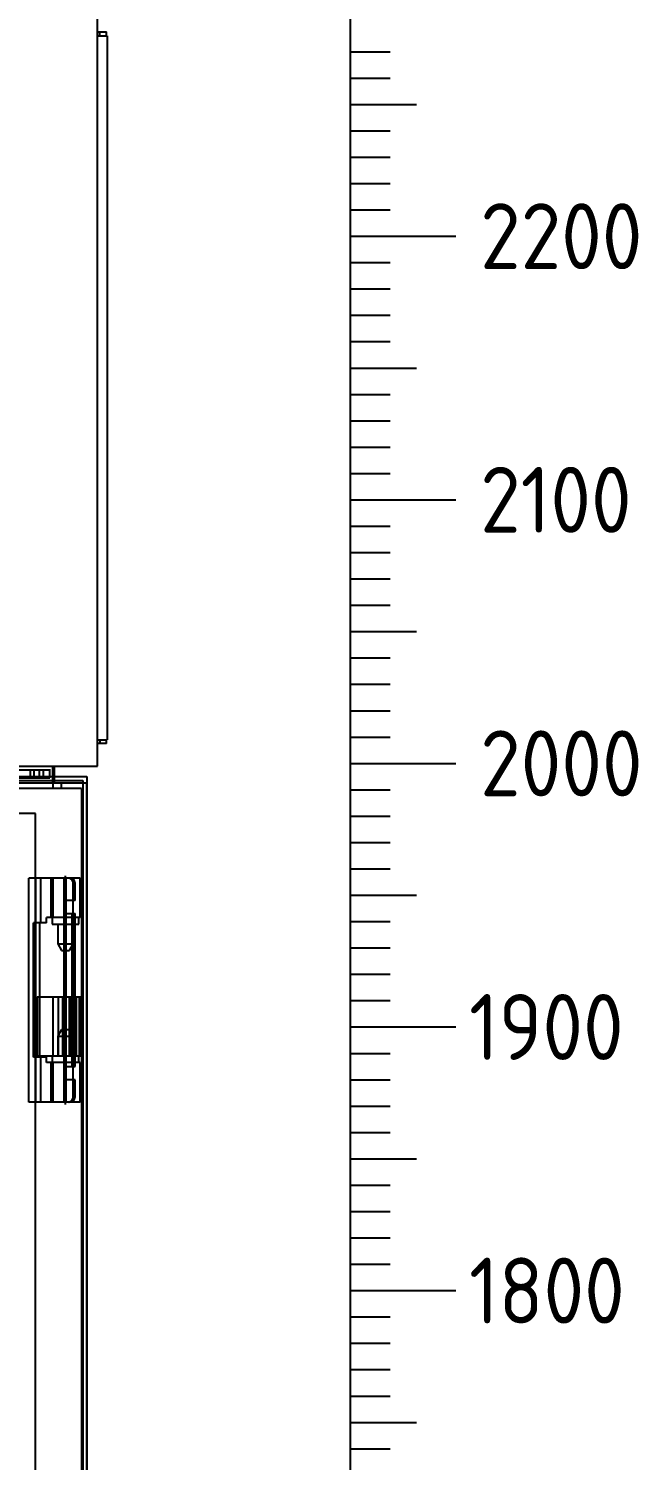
# Model space of a CAD drawing. Header units: millimetres. Extents: x 37984 to 70752, y 14140 to 37584.
# Drawn here: x 39980 to 40211, y 32504 to 33048 of the extents above; entities that cross this region are included whole.
import ezdxf
from ezdxf.enums import TextEntityAlignment as Align

# ---------------------------------------------------------------- set-up
doc = ezdxf.new("R2010")
doc.units = ezdxf.units.MM
doc.set_wipeout_variables(frame=1)
doc.layers.add('! NO PLOT !', color=7, linetype='Continuous', true_color=0xff75dd, plot=False)
doc.layers.add('000-PI-ORMAR', color=2, linetype='Continuous')
doc.styles.add('PI0', font='isocpeur.ttf', dxfattribs={"width": 0.9})

# ---------------------------------------------------------------- blocks, each defined once
blk = doc.blocks.new('SE_krov_300mm')
at = {"layer": '000-PI-ORMAR'}
for p, q in [((507, 6.5), (507, 293.5)), ((507, 285), (510.5, 285)), ((507, 283.5), (510.75, 283.5)), ((508, 283.5), (508, 285)), ((510.5, 283.5), (510.5, 285)), ((510.75, 283.5), (510.75, 16.5)), ((507, 16.5), (510.75, 16.5)), ((508, 16.5), (508, 15)), ((510.5, 15), (510.5, 16.5)), ((510.5, 15), (507, 15)), ((-485, 6.5), (507, 6.5)), ((490, 6.5), (490, 0.5)), ((490, 0), (466.5, 0)), ((490, 0.5), (490, 0))]:
    blk.add_line(p, q, dxfattribs=at)
blk = doc.blocks.new('skala_2300')
for p, q in [((0, 1400), (0, 2300)), ((0, 2270), (15, 2270)), ((0, 2260), (15, 2260)), ((0, 2250), (25, 2250)), ((0, 2240), (15, 2240)), ((0, 2230), (15, 2230)), ((0, 2220), (15, 2220)), ((0, 2210), (15, 2210)), ((0, 2200), (40, 2200)), ((0, 2190), (15, 2190)), ((0, 2180), (15, 2180)), ((0, 2170), (15, 2170)), ((0, 2160), (15, 2160)), ((0, 2150), (25, 2150)), ((0, 2140), (15, 2140)), ((0, 2130), (15, 2130)), ((0, 2120), (15, 2120)), ((0, 2110), (15, 2110)), ((0, 2100), (40, 2100)), ((0, 2090), (15, 2090)), ((0, 2080), (15, 2080)), ((0, 2070), (15, 2070)), ((0, 2060), (15, 2060)), ((0, 2050), (25, 2050)), ((0, 2040), (15, 2040)), ((0, 2030), (15, 2030)), ((0, 2020), (15, 2020)), ((0, 2010), (15, 2010)), ((0, 2000), (40, 2000)), ((0, 2000), (40, 2000)), ((0, 1990), (15, 1990)), ((0, 1980), (15, 1980)), ((0, 1970), (15, 1970)), ((0, 1960), (15, 1960)), ((0, 1950), (25, 1950)), ((0, 1940), (15, 1940)), ((0, 1930), (15, 1930)), ((0, 1920), (15, 1920)), ((0, 1910), (15, 1910)), ((0, 1900), (40, 1900)), ((0, 1890), (15, 1890)), ((0, 1880), (15, 1880)), ((0, 1870), (15, 1870)), ((0, 1860), (15, 1860)), ((0, 1850), (25, 1850)), ((0, 1840), (15, 1840)), ((0, 1830), (15, 1830)), ((0, 1820), (15, 1820)), ((0, 1810), (15, 1810)), ((0, 1800), (40, 1800)), ((0, 1790), (15, 1790)), ((0, 1780), (15, 1780)), ((0, 1770), (15, 1770)), ((0, 1760), (15, 1760)), ((0, 1750), (25, 1750)), ((0, 1740), (15, 1740))]:
    blk.add_line(p, q)
at = {"style": 'PI0', "width": 0.9}
for s, p in [('2200', (49.19, 2200)), ('2100', (49.19, 2100)), ('2000', (49.19, 2000)), ('1900', (44.97, 1900)), ('1800', (44.97, 1800))]:
    blk.add_text(s, height=25, dxfattribs=at).set_placement(p, align=Align.MIDDLE_LEFT)

msp = doc.modelspace()

# ---------------------------------------------------------------- linework, layer by layer
at = {"layer": '000-PI-ORMAR'}
msp.add_line((39621.922, 32767.904), (39989.422, 32767.904), dxfattribs=at)

# ---------------------------------------------------------------- block references
msp.add_blockref('skala_2300', (40101.672, 30768.904))

# ---------------------------------------------------------------- wipeouts: each hides what was drawn before it
msp.add_wipeout([(39609.672, 32763.904), (40001.672, 32763.904), (40001.672, 30766.904), (39609.672, 30766.904)]).dxf.layer = '000-PI-ORMAR'

# ---------------------------------------------------------------- next in the draw order: linework, layer by layer
at = {"layer": '! NO PLOT !'}
for p, q in [((39982.184, 32749.904), (39629.184, 32749.904)), ((39982.184, 30788.404), (39982.184, 32749.904))]:
    msp.add_line(p, q, dxfattribs=at)
at = {"layer": '000-PI-ORMAR'}
for p, q in [((39621.922, 32763.904), (39989.422, 32763.904)), ((39623.422, 32766.404), (39987.922, 32766.404)), ((39980.284, 32763.404), (39980.284, 32766.404)), ((39981.672, 32763.404), (39981.672, 32766.404)), ((39983.672, 32763.404), (39983.672, 32766.404)), ((39985.304, 32763.404), (39985.304, 32766.404)), ((39987.672, 32763.404), (39987.672, 32766.404)), ((39989.422, 32761.404), (39989.422, 32767.904)), ((39989.422, 32763.904), (40001.672, 32763.904)), ((40001.672, 32763.904), (40001.672, 32761.404)), ((40001.684, 32761.404), (39609.684, 32761.404)), ((40001.684, 32761.404), (39609.684, 32761.404)), ((39999.684, 32759.404), (39611.684, 32759.404)), ((39621.922, 32762.404), (39989.422, 32762.404)), ((39623.672, 32763.404), (39987.672, 32763.404)), ((39988.934, 32759.404), (39988.934, 32761.404)), ((39989.422, 32762.404), (40000.172, 32762.404)), ((39991.934, 32761.404), (39991.934, 32759.404)), ((39999.684, 32759.404), (39999.684, 30778.904)), ((40000.172, 32762.404), (40000.172, 32761.404)), ((40000.172, 32761.404), (40000.172, 30776.904)), ((40001.672, 32761.404), (40001.672, 30776.904)), ((40001.684, 30776.904), (40001.684, 32761.404)), ((40001.684, 30776.904), (40001.684, 32761.404)), ((39993.577, 32696.554), (39993.577, 32726.254)), ((39979.684, 32640.404), (39979.684, 32725.404)), ((39999.127, 32725.404), (39979.684, 32725.404)), ((39982.167, 32708.404), (39982.167, 32725.404)), ((39982.372, 32640.404), (39982.372, 32725.404)), ((39984.265, 32708.404), (39984.265, 32725.404)), ((39988.027, 32725.404), (39988.027, 32710.404)), ((39988.94, 32710.404), (39988.94, 32725.404)), ((39993.048, 32640.404), (39993.048, 32725.404)), ((39993.577, 32710.404), (39993.577, 32725.404)), ((39993.795, 32640.404), (39993.795, 32725.404)), ((39996.555, 32723.404), (39997.202, 32723.404)), ((39996.555, 32642.404), (39996.555, 32723.404)), ((39997.202, 32716.904), (39997.202, 32723.404)), ((39999.127, 32710.404), (39999.127, 32725.404)), ((39997.202, 32716.904), (39993.048, 32716.904)), ((39996.559, 32648.904), (39996.559, 32716.904)), ((39999.127, 32710.404), (39986.363, 32710.404)), ((39986.363, 32708.404), (39986.363, 32710.404)), ((39988.477, 32710.404), (39988.477, 32707.904)), ((39993.048, 32711.904), (39997.283, 32711.904)), ((39996.13, 32653.904), (39996.13, 32711.904)), ((39996.849, 32653.904), (39996.849, 32711.904)), ((39997.283, 32653.904), (39997.283, 32711.904)), ((39998.677, 32707.904), (39998.677, 32710.404)), ((39981.439, 32657.404), (39981.439, 32708.404)), ((39986.363, 32708.404), (39981.439, 32708.404)), ((39983.901, 32657.404), (39983.901, 32708.404)), ((39988.477, 32707.904), (39998.677, 32707.904)), ((39990.627, 32707.904), (39990.627, 32700.415)), ((39996.527, 32700.415), (39996.527, 32707.904)), ((39990.627, 32700.415), (39996.527, 32700.415)), ((39990.627, 32700.415), (39992.077, 32697.904)), ((39995.077, 32697.904), (39996.527, 32700.415)), ((39992.077, 32697.904), (39995.077, 32697.904)), ((39982.884, 32680.404), (39982.884, 32657.904)), ((39982.884, 32680.404), (39999.684, 32680.404)), ((39988.834, 32680.404), (39988.834, 32657.904)), ((39990.834, 32680.404), (39990.834, 32657.904)), ((39992.505, 32680.404), (39992.505, 32657.904)), ((39992.862, 32680.404), (39992.862, 32657.904)), ((39995.005, 32680.404), (39995.005, 32657.904)), ((39995.362, 32680.404), (39995.362, 32657.904)), ((39995.723, 32680.404), (39995.723, 32657.904)), ((39996.847, 32680.404), (39996.847, 32657.904)), ((39997.602, 32680.404), (39997.602, 32657.904)), ((39997.723, 32657.904), (39997.723, 32680.404)), ((39998.726, 32680.404), (39998.726, 32657.904)), ((39999.482, 32680.404), (39999.482, 32657.904)), ((39992.077, 32667.904), (39990.627, 32665.392)), ((39992.077, 32667.904), (39995.077, 32667.904)), ((39993.577, 32639.554), (39993.577, 32669.254)), ((39996.527, 32665.392), (39995.077, 32667.904)), ((39990.627, 32665.392), (39990.627, 32657.904)), ((39990.627, 32665.392), (39996.527, 32665.392)), ((39996.527, 32657.904), (39996.527, 32665.392)), ((39986.363, 32657.404), (39981.439, 32657.404)), ((39982.167, 32640.404), (39982.167, 32657.404)), ((39982.884, 32657.904), (39999.684, 32657.904)), ((39984.265, 32640.404), (39984.265, 32657.404)), ((39986.363, 32655.404), (39986.363, 32657.404)), ((39999.127, 32655.404), (39986.363, 32655.404)), ((39988.027, 32655.404), (39988.027, 32640.404)), ((39988.477, 32657.904), (39988.477, 32655.404)), ((39988.94, 32640.404), (39988.94, 32655.404)), ((39993.577, 32640.404), (39993.577, 32655.404)), ((39998.677, 32655.404), (39998.677, 32657.904)), ((39999.127, 32640.404), (39999.127, 32655.404)), ((39993.048, 32653.904), (39997.283, 32653.904)), ((39997.202, 32648.904), (39993.048, 32648.904)), ((39997.202, 32642.404), (39997.202, 32648.904)), ((39999.127, 32640.404), (39979.684, 32640.404)), ((39996.555, 32642.404), (39997.202, 32642.404))]:
    msp.add_line(p, q, dxfattribs=at)
for centre, start_param, end_param in [((39994.623, 32723.404), 4.712389, 6.2831853), ((39995.27, 32723.404), 4.712389, 6.2831853), ((39994.623, 32642.404), 3.1415927, 4.712389), ((39995.27, 32642.404), 3.1415927, 4.712389)]:
    msp.add_ellipse(centre, major_axis=(0, 2), ratio=0.9659258, start_param=start_param, end_param=end_param, dxfattribs=at)

# ---------------------------------------------------------------- next in the draw order: block references
msp.add_blockref('SE_krov_300mm', (39498.672, 32761.404))

doc.saveas('drawing.dxf')
